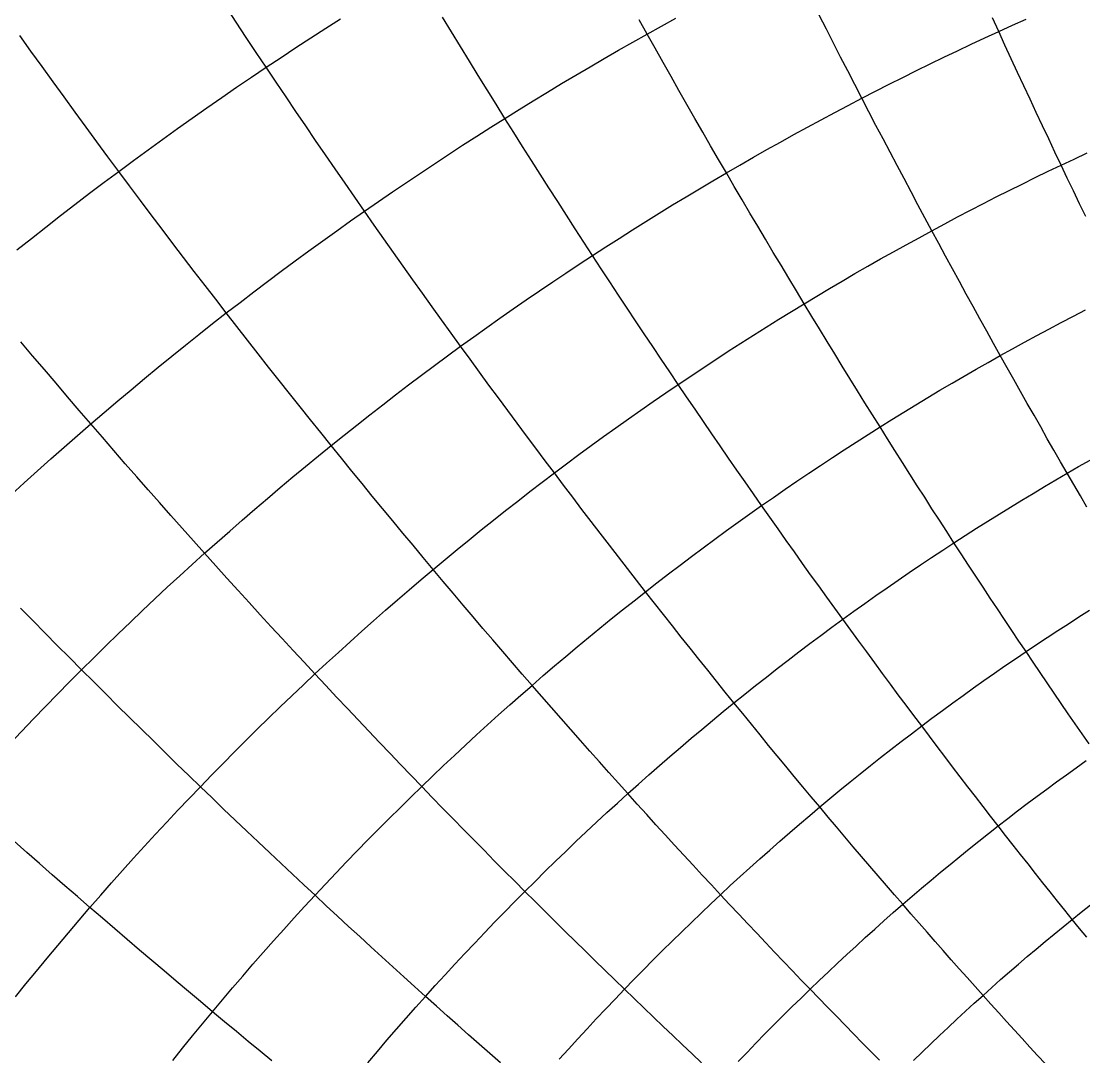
# Model space of a CAD drawing. Header units: metres. Extents: x -3.79 to 3.79, y -1 to 0.
# Drawn here: x -0.3281 to -0.1725, y -0.7314 to -0.5799 of the extents above; entities that cross this region are included whole.
import ezdxf

# ---------------------------------------------------------------- set-up
doc = ezdxf.new("R2010")
doc.units = ezdxf.units.M

msp = doc.modelspace()

# ---------------------------------------------------------------- linework, layer by layer
for p, q in [((-0.29658, -0.58001), (-0.29804, -0.57779)), ((-0.29512, -0.58222), (-0.29658, -0.58001)), ((-0.28349, -0.58089), (-0.28131, -0.57949)), ((-0.26509, -0.58142), (-0.2664, -0.57927)), ((-0.23646, -0.58173), (-0.23763, -0.57963)), ((-0.23437, -0.58056), (-0.23227, -0.57941)), ((-0.21021, -0.58101), (-0.21126, -0.57896)), ((-0.185, -0.58135), (-0.18592, -0.57933)), ((-0.18299, -0.58043), (-0.18097, -0.57953)), ((-0.28567, -0.58229), (-0.28349, -0.58089)), ((-0.26378, -0.58356), (-0.26509, -0.58142)), ((-0.23646, -0.58173), (-0.23437, -0.58056)), ((-0.20917, -0.58306), (-0.21021, -0.58101)), ((-0.18701, -0.58228), (-0.185, -0.58135)), ((-0.185, -0.58135), (-0.18299, -0.58043)), ((-0.18408, -0.58335), (-0.185, -0.58135)), ((-0.32664, -0.58422), (-0.32826, -0.58196)), ((-0.29366, -0.58441), (-0.29512, -0.58222)), ((-0.28785, -0.58371), (-0.28567, -0.58229)), ((-0.24064, -0.58409), (-0.23855, -0.5829)), ((-0.23855, -0.5829), (-0.23646, -0.58173)), ((-0.23529, -0.58381), (-0.23646, -0.58173)), ((-0.20813, -0.58509), (-0.20917, -0.58306)), ((-0.18902, -0.58322), (-0.18701, -0.58228)), ((-0.32502, -0.58647), (-0.32664, -0.58422)), ((-0.29221, -0.58659), (-0.29366, -0.58441)), ((-0.29003, -0.58514), (-0.28785, -0.58371)), ((-0.26247, -0.58568), (-0.26378, -0.58356)), ((-0.24273, -0.5853), (-0.24064, -0.58409)), ((-0.23412, -0.58588), (-0.23529, -0.58381)), ((-0.19303, -0.58513), (-0.19102, -0.58416)), ((-0.19102, -0.58416), (-0.18902, -0.58322)), ((-0.18316, -0.58535), (-0.18408, -0.58335)), ((-0.29221, -0.58659), (-0.29003, -0.58514)), ((-0.26117, -0.5878), (-0.26247, -0.58568)), ((-0.24481, -0.58651), (-0.24273, -0.5853)), ((-0.23296, -0.58795), (-0.23412, -0.58588)), ((-0.20709, -0.58712), (-0.20813, -0.58509)), ((-0.19703, -0.58708), (-0.19503, -0.5861)), ((-0.19503, -0.5861), (-0.19303, -0.58513)), ((-0.18224, -0.58733), (-0.18316, -0.58535)), ((-0.32341, -0.58871), (-0.32502, -0.58647)), ((-0.29438, -0.58805), (-0.29221, -0.58659)), ((-0.29075, -0.58876), (-0.29221, -0.58659)), ((-0.25986, -0.5899), (-0.26117, -0.5878)), ((-0.24897, -0.58898), (-0.24689, -0.58774)), ((-0.24689, -0.58774), (-0.24481, -0.58651)), ((-0.20606, -0.58913), (-0.20709, -0.58712)), ((-0.19903, -0.58807), (-0.19703, -0.58708)), ((-0.18132, -0.5893), (-0.18224, -0.58733)), ((-0.3218, -0.59093), (-0.32341, -0.58871)), ((-0.29655, -0.58952), (-0.29438, -0.58805)), ((-0.2893, -0.59091), (-0.29075, -0.58876)), ((-0.25105, -0.59023), (-0.24897, -0.58898)), ((-0.23179, -0.59), (-0.23296, -0.58795)), ((-0.20502, -0.59113), (-0.20606, -0.58913)), ((-0.20303, -0.5901), (-0.20103, -0.58908)), ((-0.20103, -0.58908), (-0.19903, -0.58807)), ((-0.18041, -0.59126), (-0.18132, -0.5893)), ((-0.32019, -0.59314), (-0.3218, -0.59093)), ((-0.29871, -0.59101), (-0.29655, -0.58952)), ((-0.28786, -0.59305), (-0.2893, -0.59091)), ((-0.25856, -0.59198), (-0.25986, -0.5899)), ((-0.25312, -0.59149), (-0.25105, -0.59023)), ((-0.23063, -0.59203), (-0.23179, -0.59)), ((-0.20502, -0.59113), (-0.20303, -0.5901)), ((-0.30088, -0.59252), (-0.29871, -0.59101)), ((-0.25727, -0.59406), (-0.25856, -0.59198)), ((-0.2552, -0.59277), (-0.25312, -0.59149)), ((-0.22947, -0.59406), (-0.23063, -0.59203)), ((-0.209, -0.59322), (-0.20701, -0.59217)), ((-0.20701, -0.59217), (-0.20502, -0.59113)), ((-0.20399, -0.59311), (-0.20502, -0.59113)), ((-0.1795, -0.59321), (-0.18041, -0.59126)), ((-0.31858, -0.59533), (-0.32019, -0.59314)), ((-0.30519, -0.59556), (-0.30304, -0.59403)), ((-0.30304, -0.59403), (-0.30088, -0.59252)), ((-0.28641, -0.59518), (-0.28786, -0.59305)), ((-0.25727, -0.59406), (-0.2552, -0.59277)), ((-0.21099, -0.59428), (-0.209, -0.59322)), ((-0.20296, -0.59509), (-0.20399, -0.59311)), ((-0.17859, -0.59515), (-0.1795, -0.59321)), ((-0.31698, -0.59751), (-0.31858, -0.59533)), ((-0.30735, -0.5971), (-0.30519, -0.59556)), ((-0.28497, -0.59729), (-0.28641, -0.59518)), ((-0.2614, -0.59668), (-0.25933, -0.59536)), ((-0.25933, -0.59536), (-0.25727, -0.59406)), ((-0.25597, -0.59612), (-0.25727, -0.59406)), ((-0.22831, -0.59607), (-0.22947, -0.59406)), ((-0.21496, -0.59644), (-0.21298, -0.59535)), ((-0.21298, -0.59535), (-0.21099, -0.59428)), ((-0.20193, -0.59705), (-0.20296, -0.59509)), ((-0.17768, -0.59708), (-0.17859, -0.59515)), ((-0.3095, -0.59866), (-0.30735, -0.5971)), ((-0.26346, -0.598), (-0.2614, -0.59668)), ((-0.25468, -0.59817), (-0.25597, -0.59612)), ((-0.22716, -0.59807), (-0.22831, -0.59607)), ((-0.21694, -0.59754), (-0.21496, -0.59644)), ((-0.2009, -0.59901), (-0.20193, -0.59705)), ((-0.17677, -0.599), (-0.17768, -0.59708)), ((-0.31538, -0.59967), (-0.31698, -0.59751)), ((-0.31165, -0.60023), (-0.3095, -0.59866)), ((-0.28354, -0.59939), (-0.28497, -0.59729)), ((-0.26552, -0.59934), (-0.26346, -0.598)), ((-0.25339, -0.60021), (-0.25468, -0.59817)), ((-0.226, -0.60006), (-0.22716, -0.59807)), ((-0.2209, -0.59976), (-0.21893, -0.59864)), ((-0.21893, -0.59864), (-0.21694, -0.59754)), ((-0.31379, -0.60182), (-0.31538, -0.59967)), ((-0.31379, -0.60182), (-0.31165, -0.60023)), ((-0.2821, -0.60147), (-0.28354, -0.59939)), ((-0.26758, -0.6007), (-0.26552, -0.59934)), ((-0.25211, -0.60223), (-0.25339, -0.60021)), ((-0.22485, -0.60204), (-0.226, -0.60006)), ((-0.22288, -0.6009), (-0.2209, -0.59976)), ((-0.19987, -0.60095), (-0.2009, -0.59901)), ((-0.17586, -0.60091), (-0.17677, -0.599)), ((-0.17586, -0.60091), (-0.17396, -0.60001)), ((-0.17396, -0.60001), (-0.17206, -0.59912)), ((-0.31593, -0.60342), (-0.31379, -0.60182)), ((-0.3122, -0.60395), (-0.31379, -0.60182)), ((-0.28067, -0.60355), (-0.2821, -0.60147)), ((-0.26963, -0.60206), (-0.26758, -0.6007)), ((-0.22485, -0.60204), (-0.22288, -0.6009)), ((-0.19885, -0.60288), (-0.19987, -0.60095)), ((-0.17966, -0.60274), (-0.17777, -0.60181)), ((-0.17777, -0.60181), (-0.17586, -0.60091)), ((-0.17496, -0.6028), (-0.17586, -0.60091)), ((-0.27168, -0.60344), (-0.26963, -0.60206)), ((-0.25082, -0.60425), (-0.25211, -0.60223)), ((-0.22879, -0.60436), (-0.22682, -0.6032)), ((-0.22682, -0.6032), (-0.22485, -0.60204)), ((-0.2237, -0.60401), (-0.22485, -0.60204)), ((-0.19783, -0.6048), (-0.19885, -0.60288)), ((-0.18156, -0.60367), (-0.17966, -0.60274)), ((-0.17406, -0.60469), (-0.17496, -0.6028)), ((-0.31807, -0.60503), (-0.31593, -0.60342)), ((-0.31061, -0.60607), (-0.3122, -0.60395)), ((-0.27924, -0.6056), (-0.28067, -0.60355)), ((-0.27578, -0.60623), (-0.27373, -0.60483)), ((-0.27373, -0.60483), (-0.27168, -0.60344)), ((-0.24954, -0.60625), (-0.25082, -0.60425)), ((-0.23076, -0.60554), (-0.22879, -0.60436)), ((-0.22256, -0.60596), (-0.2237, -0.60401)), ((-0.19681, -0.60671), (-0.19783, -0.6048)), ((-0.18535, -0.60556), (-0.18345, -0.60461)), ((-0.18345, -0.60461), (-0.18156, -0.60367)), ((-0.17316, -0.60656), (-0.17406, -0.60469)), ((-0.3202, -0.60666), (-0.31807, -0.60503)), ((-0.30903, -0.60818), (-0.31061, -0.60607)), ((-0.27782, -0.60765), (-0.27924, -0.6056)), ((-0.27782, -0.60765), (-0.27578, -0.60623)), ((-0.24826, -0.60824), (-0.24954, -0.60625)), ((-0.23272, -0.60673), (-0.23076, -0.60554)), ((-0.22141, -0.60791), (-0.22256, -0.60596)), ((-0.18724, -0.60653), (-0.18535, -0.60556)), ((-0.32233, -0.6083), (-0.3202, -0.60666)), ((-0.27986, -0.60908), (-0.27782, -0.60765)), ((-0.2764, -0.60969), (-0.27782, -0.60765)), ((-0.23664, -0.60915), (-0.23468, -0.60794)), ((-0.23468, -0.60794), (-0.23272, -0.60673)), ((-0.22027, -0.60984), (-0.22141, -0.60791)), ((-0.19579, -0.60861), (-0.19681, -0.60671)), ((-0.19101, -0.60849), (-0.18913, -0.6075)), ((-0.18913, -0.6075), (-0.18724, -0.60653)), ((-0.17226, -0.60842), (-0.17316, -0.60656)), ((-0.32445, -0.60996), (-0.32233, -0.6083)), ((-0.30745, -0.61027), (-0.30903, -0.60818)), ((-0.28189, -0.61052), (-0.27986, -0.60908)), ((-0.24699, -0.61021), (-0.24826, -0.60824)), ((-0.2386, -0.61038), (-0.23664, -0.60915)), ((-0.19478, -0.6105), (-0.19579, -0.60861)), ((-0.19478, -0.6105), (-0.1929, -0.60949)), ((-0.1929, -0.60949), (-0.19101, -0.60849)), ((-0.32657, -0.61163), (-0.32445, -0.60996)), ((-0.30587, -0.61235), (-0.30745, -0.61027)), ((-0.28392, -0.61198), (-0.28189, -0.61052)), ((-0.27498, -0.61171), (-0.2764, -0.60969)), ((-0.24571, -0.61218), (-0.24699, -0.61021)), ((-0.24055, -0.61162), (-0.2386, -0.61038)), ((-0.21913, -0.61176), (-0.22027, -0.60984)), ((-0.19666, -0.61152), (-0.19478, -0.6105)), ((-0.19377, -0.61237), (-0.19478, -0.6105)), ((-0.32869, -0.61332), (-0.32657, -0.61163)), ((-0.3043, -0.61442), (-0.30587, -0.61235)), ((-0.28595, -0.61345), (-0.28392, -0.61198)), ((-0.27356, -0.61371), (-0.27498, -0.61171)), ((-0.24445, -0.61413), (-0.24571, -0.61218)), ((-0.2425, -0.61286), (-0.24055, -0.61162)), ((-0.218, -0.61367), (-0.21913, -0.61176)), ((-0.20041, -0.61359), (-0.19854, -0.61255)), ((-0.19854, -0.61255), (-0.19666, -0.61152)), ((-0.19276, -0.61424), (-0.19377, -0.61237)), ((-0.28798, -0.61493), (-0.28595, -0.61345)), ((-0.27215, -0.61571), (-0.27356, -0.61371)), ((-0.24639, -0.6154), (-0.24445, -0.61413)), ((-0.24445, -0.61413), (-0.2425, -0.61286)), ((-0.24318, -0.61607), (-0.24445, -0.61413)), ((-0.21686, -0.61556), (-0.218, -0.61367)), ((-0.20229, -0.61464), (-0.20041, -0.61359)), ((-0.19175, -0.61609), (-0.19276, -0.61424)), ((-0.30273, -0.61647), (-0.3043, -0.61442)), ((-0.29, -0.61643), (-0.28798, -0.61493)), ((-0.27074, -0.61769), (-0.27215, -0.61571)), ((-0.24833, -0.61669), (-0.24639, -0.6154)), ((-0.21573, -0.61745), (-0.21686, -0.61556)), ((-0.20603, -0.61678), (-0.20416, -0.6157)), ((-0.20416, -0.6157), (-0.20229, -0.61464)), ((-0.30116, -0.61851), (-0.30273, -0.61647)), ((-0.29202, -0.61794), (-0.29, -0.61643)), ((-0.25027, -0.61799), (-0.24833, -0.61669)), ((-0.24191, -0.61799), (-0.24318, -0.61607)), ((-0.20789, -0.61786), (-0.20603, -0.61678)), ((-0.19074, -0.61793), (-0.19175, -0.61609)), ((-0.2996, -0.62053), (-0.30116, -0.61851)), ((-0.29403, -0.61946), (-0.29202, -0.61794)), ((-0.26933, -0.61966), (-0.27074, -0.61769)), ((-0.25221, -0.6193), (-0.25027, -0.61799)), ((-0.24065, -0.61991), (-0.24191, -0.61799)), ((-0.2146, -0.61932), (-0.21573, -0.61745)), ((-0.20976, -0.61896), (-0.20789, -0.61786)), ((-0.18974, -0.61977), (-0.19074, -0.61793)), ((-0.29604, -0.62099), (-0.29403, -0.61946)), ((-0.26793, -0.62162), (-0.26933, -0.61966)), ((-0.25414, -0.62062), (-0.25221, -0.6193)), ((-0.2394, -0.62182), (-0.24065, -0.61991)), ((-0.21348, -0.62118), (-0.2146, -0.61932)), ((-0.21348, -0.62118), (-0.21162, -0.62007)), ((-0.21162, -0.62007), (-0.20976, -0.61896)), ((-0.18874, -0.62159), (-0.18974, -0.61977)), ((-0.29805, -0.62254), (-0.2996, -0.62053)), ((-0.29805, -0.62254), (-0.29604, -0.62099)), ((-0.26654, -0.62356), (-0.26793, -0.62162)), ((-0.25799, -0.6233), (-0.25607, -0.62195)), ((-0.25607, -0.62195), (-0.25414, -0.62062)), ((-0.23814, -0.62371), (-0.2394, -0.62182)), ((-0.21533, -0.62231), (-0.21348, -0.62118)), ((-0.21235, -0.62304), (-0.21348, -0.62118)), ((-0.18774, -0.6234), (-0.18874, -0.62159)), ((-0.30005, -0.6241), (-0.29805, -0.62254)), ((-0.29649, -0.62454), (-0.29805, -0.62254)), ((-0.26514, -0.6255), (-0.26654, -0.62356)), ((-0.25991, -0.62466), (-0.25799, -0.6233)), ((-0.21904, -0.62461), (-0.21719, -0.62346)), ((-0.21719, -0.62346), (-0.21533, -0.62231)), ((-0.21123, -0.62488), (-0.21235, -0.62304)), ((-0.18674, -0.6252), (-0.18774, -0.6234)), ((-0.17586, -0.62394), (-0.17407, -0.62301)), ((-0.17407, -0.62301), (-0.17228, -0.62209)), ((-0.30205, -0.62568), (-0.30005, -0.6241)), ((-0.29494, -0.62652), (-0.29649, -0.62454)), ((-0.26183, -0.62603), (-0.25991, -0.62466)), ((-0.23689, -0.62559), (-0.23814, -0.62371)), ((-0.22089, -0.62577), (-0.21904, -0.62461)), ((-0.21012, -0.62671), (-0.21123, -0.62488)), ((-0.17942, -0.62584), (-0.17764, -0.62489)), ((-0.17764, -0.62489), (-0.17586, -0.62394)), ((-0.30404, -0.62727), (-0.30205, -0.62568)), ((-0.2934, -0.6285), (-0.29494, -0.62652)), ((-0.26375, -0.62741), (-0.26514, -0.6255)), ((-0.26375, -0.62741), (-0.26183, -0.62603)), ((-0.23564, -0.62746), (-0.23689, -0.62559)), ((-0.22273, -0.62695), (-0.22089, -0.62577)), ((-0.209, -0.62853), (-0.21012, -0.62671)), ((-0.18575, -0.62699), (-0.18674, -0.6252)), ((-0.1812, -0.62681), (-0.17942, -0.62584)), ((-0.32639, -0.62879), (-0.3281, -0.62676)), ((-0.30603, -0.62887), (-0.30404, -0.62727)), ((-0.26566, -0.62881), (-0.26375, -0.62741)), ((-0.26236, -0.62932), (-0.26375, -0.62741)), ((-0.23439, -0.62931), (-0.23564, -0.62746)), ((-0.22641, -0.62933), (-0.22457, -0.62813)), ((-0.22457, -0.62813), (-0.22273, -0.62695)), ((-0.18476, -0.62877), (-0.18575, -0.62699)), ((-0.18476, -0.62877), (-0.18298, -0.62778)), ((-0.18298, -0.62778), (-0.1812, -0.62681)), ((-0.32467, -0.63082), (-0.32639, -0.62879)), ((-0.30801, -0.63049), (-0.30603, -0.62887)), ((-0.29186, -0.63045), (-0.2934, -0.6285)), ((-0.26757, -0.63022), (-0.26566, -0.62881)), ((-0.26098, -0.63122), (-0.26236, -0.62932)), ((-0.23315, -0.63116), (-0.23439, -0.62931)), ((-0.22825, -0.63054), (-0.22641, -0.62933)), ((-0.20789, -0.63033), (-0.209, -0.62853)), ((-0.1883, -0.63077), (-0.18653, -0.62976)), ((-0.18653, -0.62976), (-0.18476, -0.62877)), ((-0.18377, -0.63054), (-0.18476, -0.62877)), ((-0.32297, -0.63282), (-0.32467, -0.63082)), ((-0.31, -0.63211), (-0.30801, -0.63049)), ((-0.29032, -0.6324), (-0.29186, -0.63045)), ((-0.26947, -0.63164), (-0.26757, -0.63022)), ((-0.2596, -0.6331), (-0.26098, -0.63122)), ((-0.23191, -0.63299), (-0.23315, -0.63116)), ((-0.23008, -0.63176), (-0.22825, -0.63054)), ((-0.20678, -0.63213), (-0.20789, -0.63033)), ((-0.19007, -0.63179), (-0.1883, -0.63077)), ((-0.18278, -0.63229), (-0.18377, -0.63054)), ((-0.32127, -0.63482), (-0.32297, -0.63282)), ((-0.31197, -0.63376), (-0.31, -0.63211)), ((-0.28879, -0.63433), (-0.29032, -0.6324)), ((-0.27137, -0.63307), (-0.26947, -0.63164)), ((-0.23191, -0.63299), (-0.23008, -0.63176)), ((-0.20567, -0.63392), (-0.20678, -0.63213)), ((-0.19359, -0.63385), (-0.19183, -0.63282)), ((-0.19183, -0.63282), (-0.19007, -0.63179)), ((-0.18179, -0.63404), (-0.18278, -0.63229)), ((-0.31394, -0.63541), (-0.31197, -0.63376)), ((-0.28726, -0.63625), (-0.28879, -0.63433)), ((-0.27327, -0.63452), (-0.27137, -0.63307)), ((-0.25822, -0.63497), (-0.2596, -0.6331)), ((-0.23556, -0.63549), (-0.23374, -0.63424)), ((-0.23374, -0.63424), (-0.23191, -0.63299)), ((-0.23068, -0.63482), (-0.23191, -0.63299)), ((-0.20457, -0.63569), (-0.20567, -0.63392)), ((-0.19535, -0.6349), (-0.19359, -0.63385)), ((-0.18081, -0.63578), (-0.18179, -0.63404)), ((-0.31957, -0.6368), (-0.32127, -0.63482)), ((-0.31591, -0.63708), (-0.31394, -0.63541)), ((-0.27705, -0.63745), (-0.27516, -0.63597)), ((-0.27516, -0.63597), (-0.27327, -0.63452)), ((-0.25684, -0.63683), (-0.25822, -0.63497)), ((-0.23739, -0.63676), (-0.23556, -0.63549)), ((-0.22944, -0.63663), (-0.23068, -0.63482)), ((-0.20347, -0.63745), (-0.20457, -0.63569)), ((-0.19886, -0.63703), (-0.19711, -0.63596)), ((-0.19711, -0.63596), (-0.19535, -0.6349)), ((-0.17983, -0.6375), (-0.18081, -0.63578)), ((-0.31788, -0.63877), (-0.31957, -0.6368)), ((-0.31788, -0.63877), (-0.31591, -0.63708)), ((-0.28573, -0.63816), (-0.28726, -0.63625)), ((-0.27894, -0.63893), (-0.27705, -0.63745)), ((-0.25548, -0.63868), (-0.25684, -0.63683)), ((-0.2392, -0.63804), (-0.23739, -0.63676)), ((-0.22821, -0.63843), (-0.22944, -0.63663)), ((-0.20237, -0.63921), (-0.20347, -0.63745)), ((-0.20062, -0.63812), (-0.19886, -0.63703)), ((-0.17885, -0.63922), (-0.17983, -0.6375)), ((-0.31983, -0.64046), (-0.31788, -0.63877)), ((-0.31619, -0.64072), (-0.31788, -0.63877)), ((-0.28421, -0.64005), (-0.28573, -0.63816)), ((-0.28082, -0.64042), (-0.27894, -0.63893)), ((-0.25411, -0.64051), (-0.25548, -0.63868)), ((-0.24102, -0.63933), (-0.2392, -0.63804)), ((-0.22699, -0.64022), (-0.22821, -0.63843)), ((-0.20237, -0.63921), (-0.20062, -0.63812)), ((-0.32179, -0.64218), (-0.31983, -0.64046)), ((-0.2827, -0.64193), (-0.28421, -0.64005)), ((-0.2827, -0.64193), (-0.28082, -0.64042)), ((-0.25275, -0.64234), (-0.25411, -0.64051)), ((-0.24463, -0.64194), (-0.24283, -0.64063)), ((-0.24283, -0.64063), (-0.24102, -0.63933)), ((-0.22576, -0.642), (-0.22699, -0.64022)), ((-0.20586, -0.64142), (-0.20411, -0.64031)), ((-0.20411, -0.64031), (-0.20237, -0.63921)), ((-0.20127, -0.64095), (-0.20237, -0.63921)), ((-0.17788, -0.64093), (-0.17885, -0.63922)), ((-0.32373, -0.6439), (-0.32179, -0.64218)), ((-0.3145, -0.64266), (-0.31619, -0.64072)), ((-0.28457, -0.64345), (-0.2827, -0.64193)), ((-0.28119, -0.6438), (-0.2827, -0.64193)), ((-0.24644, -0.64326), (-0.24463, -0.64194)), ((-0.22454, -0.64376), (-0.22576, -0.642)), ((-0.2076, -0.64255), (-0.20586, -0.64142)), ((-0.20018, -0.64268), (-0.20127, -0.64095)), ((-0.17691, -0.64262), (-0.17788, -0.64093)), ((-0.31283, -0.64459), (-0.3145, -0.64266)), ((-0.28644, -0.64498), (-0.28457, -0.64345)), ((-0.27968, -0.64566), (-0.28119, -0.6438)), ((-0.25139, -0.64415), (-0.25275, -0.64234)), ((-0.24824, -0.6446), (-0.24644, -0.64326)), ((-0.22333, -0.64552), (-0.22454, -0.64376)), ((-0.21107, -0.64483), (-0.20933, -0.64368)), ((-0.20933, -0.64368), (-0.2076, -0.64255)), ((-0.19909, -0.6444), (-0.20018, -0.64268)), ((-0.17593, -0.64431), (-0.17691, -0.64262)), ((-0.32568, -0.64564), (-0.32373, -0.6439)), ((-0.31115, -0.6465), (-0.31283, -0.64459)), ((-0.2883, -0.64653), (-0.28644, -0.64498)), ((-0.25003, -0.64595), (-0.25139, -0.64415)), ((-0.25003, -0.64595), (-0.24824, -0.6446)), ((-0.2128, -0.64599), (-0.21107, -0.64483)), ((-0.198, -0.64611), (-0.19909, -0.6444)), ((-0.17497, -0.64598), (-0.17593, -0.64431)), ((-0.17497, -0.64598), (-0.1733, -0.64502)), ((-0.1733, -0.64502), (-0.17162, -0.64407)), ((-0.32761, -0.64739), (-0.32568, -0.64564)), ((-0.30948, -0.6484), (-0.31115, -0.6465)), ((-0.29016, -0.64809), (-0.2883, -0.64653)), ((-0.27817, -0.6475), (-0.27968, -0.64566)), ((-0.25182, -0.64731), (-0.25003, -0.64595)), ((-0.24868, -0.64774), (-0.25003, -0.64595)), ((-0.22211, -0.64726), (-0.22333, -0.64552)), ((-0.21453, -0.64715), (-0.2128, -0.64599)), ((-0.19692, -0.64781), (-0.198, -0.64611)), ((-0.17664, -0.64696), (-0.17497, -0.64598)), ((-0.174, -0.64765), (-0.17497, -0.64598)), ((-0.32955, -0.64916), (-0.32761, -0.64739)), ((-0.30782, -0.65029), (-0.30948, -0.6484)), ((-0.29202, -0.64966), (-0.29016, -0.64809)), ((-0.27668, -0.64933), (-0.27817, -0.6475)), ((-0.25361, -0.64868), (-0.25182, -0.64731)), ((-0.24733, -0.64951), (-0.24868, -0.64774)), ((-0.2209, -0.649), (-0.22211, -0.64726)), ((-0.21798, -0.64952), (-0.21626, -0.64833)), ((-0.21626, -0.64833), (-0.21453, -0.64715)), ((-0.19583, -0.6495), (-0.19692, -0.64781)), ((-0.17997, -0.64893), (-0.1783, -0.64794)), ((-0.1783, -0.64794), (-0.17664, -0.64696)), ((-0.17304, -0.6493), (-0.174, -0.64765)), ((-0.29387, -0.65124), (-0.29202, -0.64966)), ((-0.27518, -0.65115), (-0.27668, -0.64933)), ((-0.2554, -0.65006), (-0.25361, -0.64868)), ((-0.24599, -0.65128), (-0.24733, -0.64951)), ((-0.2197, -0.65072), (-0.2209, -0.649)), ((-0.2197, -0.65072), (-0.21798, -0.64952)), ((-0.19476, -0.65118), (-0.19583, -0.6495)), ((-0.18329, -0.65094), (-0.18163, -0.64993)), ((-0.18163, -0.64993), (-0.17997, -0.64893)), ((-0.17208, -0.65095), (-0.17304, -0.6493)), ((-0.30616, -0.65216), (-0.30782, -0.65029)), ((-0.29571, -0.65284), (-0.29387, -0.65124)), ((-0.27369, -0.65296), (-0.27518, -0.65115)), ((-0.25895, -0.65286), (-0.25718, -0.65145)), ((-0.25718, -0.65145), (-0.2554, -0.65006)), ((-0.24465, -0.65303), (-0.24599, -0.65128)), ((-0.22141, -0.65193), (-0.2197, -0.65072)), ((-0.21849, -0.65243), (-0.2197, -0.65072)), ((-0.19368, -0.65285), (-0.19476, -0.65118)), ((-0.18494, -0.65197), (-0.18329, -0.65094)), ((-0.30451, -0.65402), (-0.30616, -0.65216)), ((-0.29755, -0.65445), (-0.29571, -0.65284)), ((-0.2722, -0.65475), (-0.27369, -0.65296)), ((-0.26073, -0.65428), (-0.25895, -0.65286)), ((-0.24331, -0.65477), (-0.24465, -0.65303)), ((-0.22312, -0.65315), (-0.22141, -0.65193)), ((-0.21729, -0.65413), (-0.21849, -0.65243)), ((-0.19261, -0.65451), (-0.19368, -0.65285)), ((-0.18824, -0.65404), (-0.18659, -0.653)), ((-0.18659, -0.653), (-0.18494, -0.65197)), ((-0.30286, -0.65587), (-0.30451, -0.65402)), ((-0.29939, -0.65607), (-0.29755, -0.65445)), ((-0.26249, -0.65571), (-0.26073, -0.65428)), ((-0.22654, -0.65563), (-0.22483, -0.65438)), ((-0.22483, -0.65438), (-0.22312, -0.65315)), ((-0.2161, -0.65582), (-0.21729, -0.65413)), ((-0.19154, -0.65616), (-0.19261, -0.65451)), ((-0.18989, -0.65509), (-0.18824, -0.65404)), ((-0.30122, -0.6577), (-0.30286, -0.65587)), ((-0.30122, -0.6577), (-0.29939, -0.65607)), ((-0.27072, -0.65653), (-0.2722, -0.65475)), ((-0.26426, -0.65715), (-0.26249, -0.65571)), ((-0.24198, -0.65651), (-0.24331, -0.65477)), ((-0.22824, -0.65688), (-0.22654, -0.65563)), ((-0.2149, -0.6575), (-0.2161, -0.65582)), ((-0.19318, -0.65723), (-0.19154, -0.65616)), ((-0.19154, -0.65616), (-0.18989, -0.65509)), ((-0.19047, -0.6578), (-0.19154, -0.65616)), ((-0.30304, -0.65935), (-0.30122, -0.6577)), ((-0.29958, -0.65952), (-0.30122, -0.6577)), ((-0.26925, -0.65831), (-0.27072, -0.65653)), ((-0.26602, -0.6586), (-0.26426, -0.65715)), ((-0.24065, -0.65823), (-0.24198, -0.65651)), ((-0.22994, -0.65815), (-0.22824, -0.65688)), ((-0.21371, -0.65917), (-0.2149, -0.6575)), ((-0.19482, -0.65832), (-0.19318, -0.65723)), ((-0.1894, -0.65942), (-0.19047, -0.6578)), ((-0.30486, -0.66101), (-0.30304, -0.65935)), ((-0.26777, -0.66006), (-0.26925, -0.65831)), ((-0.26777, -0.66006), (-0.26602, -0.6586)), ((-0.23933, -0.65994), (-0.24065, -0.65823)), ((-0.23163, -0.65942), (-0.22994, -0.65815)), ((-0.21252, -0.66083), (-0.21371, -0.65917)), ((-0.19645, -0.65941), (-0.19482, -0.65832)), ((-0.29795, -0.66133), (-0.29958, -0.65952)), ((-0.26953, -0.66154), (-0.26777, -0.66006)), ((-0.26631, -0.66181), (-0.26777, -0.66006)), ((-0.23801, -0.66163), (-0.23933, -0.65994)), ((-0.23501, -0.66201), (-0.23332, -0.66071)), ((-0.23332, -0.66071), (-0.23163, -0.65942)), ((-0.21134, -0.66248), (-0.21252, -0.66083)), ((-0.19971, -0.66163), (-0.19808, -0.66051)), ((-0.19808, -0.66051), (-0.19645, -0.65941)), ((-0.18834, -0.66104), (-0.1894, -0.65942)), ((-0.30668, -0.66268), (-0.30486, -0.66101)), ((-0.29632, -0.66313), (-0.29795, -0.66133)), ((-0.27127, -0.66303), (-0.26953, -0.66154)), ((-0.26484, -0.66355), (-0.26631, -0.66181)), ((-0.23669, -0.66332), (-0.23801, -0.66163)), ((-0.23669, -0.66332), (-0.23501, -0.66201)), ((-0.20134, -0.66275), (-0.19971, -0.66163)), ((-0.18729, -0.66265), (-0.18834, -0.66104)), ((-0.30849, -0.66437), (-0.30668, -0.66268)), ((-0.2947, -0.66491), (-0.29632, -0.66313)), ((-0.27301, -0.66453), (-0.27127, -0.66303)), ((-0.26338, -0.66527), (-0.26484, -0.66355)), ((-0.23837, -0.66464), (-0.23669, -0.66332)), ((-0.23538, -0.66499), (-0.23669, -0.66332)), ((-0.21016, -0.66411), (-0.21134, -0.66248)), ((-0.20458, -0.66504), (-0.20296, -0.66389)), ((-0.20296, -0.66389), (-0.20134, -0.66275)), ((-0.18623, -0.66425), (-0.18729, -0.66265)), ((-0.31029, -0.66607), (-0.30849, -0.66437)), ((-0.29308, -0.66668), (-0.2947, -0.66491)), ((-0.27475, -0.66604), (-0.27301, -0.66453)), ((-0.26193, -0.66698), (-0.26338, -0.66527)), ((-0.24005, -0.66597), (-0.23837, -0.66464)), ((-0.23407, -0.66666), (-0.23538, -0.66499)), ((-0.20898, -0.66574), (-0.21016, -0.66411)), ((-0.2062, -0.66619), (-0.20458, -0.66504)), ((-0.18518, -0.66583), (-0.18623, -0.66425)), ((-0.32635, -0.66755), (-0.32815, -0.66572)), ((-0.31209, -0.66778), (-0.31029, -0.66607)), ((-0.29147, -0.66844), (-0.29308, -0.66668)), ((-0.27648, -0.66756), (-0.27475, -0.66604)), ((-0.26048, -0.66868), (-0.26193, -0.66698)), ((-0.24172, -0.66731), (-0.24005, -0.66597)), ((-0.23276, -0.66831), (-0.23407, -0.66666)), ((-0.20781, -0.66736), (-0.20898, -0.66574)), ((-0.20781, -0.66736), (-0.2062, -0.66619)), ((-0.18413, -0.66741), (-0.18518, -0.66583)), ((-0.1748, -0.66801), (-0.17325, -0.66701)), ((-0.17325, -0.66701), (-0.17169, -0.66603)), ((-0.32456, -0.66937), (-0.32635, -0.66755)), ((-0.31389, -0.6695), (-0.31209, -0.66778)), ((-0.28986, -0.67019), (-0.29147, -0.66844)), ((-0.27821, -0.6691), (-0.27648, -0.66756)), ((-0.25903, -0.67037), (-0.26048, -0.66868)), ((-0.24505, -0.67003), (-0.24338, -0.66867)), ((-0.24338, -0.66867), (-0.24172, -0.66731)), ((-0.23146, -0.66996), (-0.23276, -0.66831)), ((-0.21103, -0.66972), (-0.20942, -0.66853)), ((-0.20942, -0.66853), (-0.20781, -0.66736)), ((-0.20664, -0.66896), (-0.20781, -0.66736)), ((-0.18308, -0.66898), (-0.18413, -0.66741)), ((-0.17636, -0.66901), (-0.1748, -0.66801)), ((-0.32278, -0.67118), (-0.32456, -0.66937)), ((-0.31567, -0.67124), (-0.31389, -0.6695)), ((-0.28826, -0.67193), (-0.28986, -0.67019)), ((-0.27993, -0.67065), (-0.27821, -0.6691)), ((-0.24671, -0.67141), (-0.24505, -0.67003)), ((-0.23017, -0.67159), (-0.23146, -0.66996)), ((-0.21263, -0.67092), (-0.21103, -0.66972)), ((-0.20547, -0.67056), (-0.20664, -0.66896)), ((-0.18204, -0.67054), (-0.18308, -0.66898)), ((-0.17946, -0.67105), (-0.17791, -0.67003)), ((-0.17791, -0.67003), (-0.17636, -0.66901)), ((-0.321, -0.67297), (-0.32278, -0.67118)), ((-0.31745, -0.67299), (-0.31567, -0.67124)), ((-0.28165, -0.67221), (-0.27993, -0.67065)), ((-0.25759, -0.67205), (-0.25903, -0.67037)), ((-0.24836, -0.67279), (-0.24671, -0.67141)), ((-0.22887, -0.67321), (-0.23017, -0.67159)), ((-0.21423, -0.67212), (-0.21263, -0.67092)), ((-0.20431, -0.67214), (-0.20547, -0.67056)), ((-0.181, -0.67208), (-0.18204, -0.67054)), ((-0.181, -0.67208), (-0.17946, -0.67105)), ((-0.31923, -0.67475), (-0.321, -0.67297)), ((-0.31923, -0.67475), (-0.31745, -0.67299)), ((-0.28666, -0.67365), (-0.28826, -0.67193)), ((-0.28336, -0.67378), (-0.28165, -0.67221)), ((-0.25616, -0.67372), (-0.25759, -0.67205)), ((-0.25001, -0.67419), (-0.24836, -0.67279)), ((-0.22759, -0.67482), (-0.22887, -0.67321)), ((-0.21741, -0.67457), (-0.21582, -0.67334)), ((-0.21582, -0.67334), (-0.21423, -0.67212)), ((-0.20315, -0.67372), (-0.20431, -0.67214)), ((-0.18408, -0.67418), (-0.18254, -0.67313)), ((-0.18254, -0.67313), (-0.181, -0.67208)), ((-0.17996, -0.67362), (-0.181, -0.67208)), ((-0.321, -0.67652), (-0.31923, -0.67475)), ((-0.31746, -0.67651), (-0.31923, -0.67475)), ((-0.28507, -0.67536), (-0.28666, -0.67365)), ((-0.28507, -0.67536), (-0.28336, -0.67378)), ((-0.25472, -0.67537), (-0.25616, -0.67372)), ((-0.25166, -0.6756), (-0.25001, -0.67419)), ((-0.2263, -0.67642), (-0.22759, -0.67482)), ((-0.219, -0.67581), (-0.21741, -0.67457)), ((-0.202, -0.67529), (-0.20315, -0.67372)), ((-0.18562, -0.67524), (-0.18408, -0.67418)), ((-0.17893, -0.67515), (-0.17996, -0.67362)), ((-0.28677, -0.67695), (-0.28507, -0.67536)), ((-0.28348, -0.67706), (-0.28507, -0.67536)), ((-0.25329, -0.67702), (-0.25472, -0.67537)), ((-0.25329, -0.67702), (-0.25166, -0.6756)), ((-0.22502, -0.67801), (-0.2263, -0.67642)), ((-0.22059, -0.67706), (-0.219, -0.67581)), ((-0.20084, -0.67684), (-0.202, -0.67529)), ((-0.18868, -0.6774), (-0.18715, -0.67632)), ((-0.18715, -0.67632), (-0.18562, -0.67524)), ((-0.1779, -0.67667), (-0.17893, -0.67515)), ((-0.32276, -0.67831), (-0.321, -0.67652)), ((-0.3157, -0.67827), (-0.31746, -0.67651)), ((-0.28847, -0.67856), (-0.28677, -0.67695)), ((-0.2819, -0.67875), (-0.28348, -0.67706)), ((-0.25493, -0.67845), (-0.25329, -0.67702)), ((-0.25187, -0.67865), (-0.25329, -0.67702)), ((-0.22374, -0.67959), (-0.22502, -0.67801)), ((-0.22217, -0.67832), (-0.22059, -0.67706)), ((-0.1997, -0.67839), (-0.20084, -0.67684)), ((-0.1902, -0.67849), (-0.18868, -0.6774)), ((-0.17687, -0.67818), (-0.1779, -0.67667)), ((-0.32452, -0.68011), (-0.32276, -0.67831)), ((-0.31395, -0.68001), (-0.3157, -0.67827)), ((-0.29016, -0.68018), (-0.28847, -0.67856)), ((-0.28033, -0.68042), (-0.2819, -0.67875)), ((-0.25656, -0.67989), (-0.25493, -0.67845)), ((-0.25045, -0.68027), (-0.25187, -0.67865)), ((-0.22374, -0.67959), (-0.22217, -0.67832)), ((-0.19855, -0.67992), (-0.1997, -0.67839)), ((-0.19172, -0.67959), (-0.1902, -0.67849)), ((-0.17585, -0.67968), (-0.17687, -0.67818)), ((-0.32627, -0.68193), (-0.32452, -0.68011)), ((-0.3122, -0.68174), (-0.31395, -0.68001)), ((-0.29185, -0.68181), (-0.29016, -0.68018)), ((-0.27876, -0.68208), (-0.28033, -0.68042)), ((-0.25819, -0.68134), (-0.25656, -0.67989)), ((-0.24904, -0.68188), (-0.25045, -0.68027)), ((-0.22688, -0.68216), (-0.22531, -0.68087)), ((-0.22531, -0.68087), (-0.22374, -0.67959)), ((-0.22247, -0.68116), (-0.22374, -0.67959)), ((-0.19741, -0.68144), (-0.19855, -0.67992)), ((-0.19476, -0.68183), (-0.19324, -0.68071)), ((-0.19324, -0.68071), (-0.19172, -0.67959)), ((-0.17482, -0.68117), (-0.17585, -0.67968)), ((-0.32802, -0.68376), (-0.32627, -0.68193)), ((-0.31046, -0.68345), (-0.3122, -0.68174)), ((-0.29353, -0.68345), (-0.29185, -0.68181)), ((-0.27719, -0.68374), (-0.27876, -0.68208)), ((-0.25981, -0.68281), (-0.25819, -0.68134)), ((-0.24763, -0.68348), (-0.24904, -0.68188)), ((-0.22845, -0.68346), (-0.22688, -0.68216)), ((-0.2212, -0.68272), (-0.22247, -0.68116)), ((-0.19627, -0.68296), (-0.19741, -0.68144)), ((-0.19627, -0.68296), (-0.19476, -0.68183)), ((-0.1738, -0.68265), (-0.17482, -0.68117)), ((-0.17279, -0.68412), (-0.1738, -0.68265)), ((-0.32975, -0.6856), (-0.32802, -0.68376)), ((-0.30872, -0.68516), (-0.31046, -0.68345)), ((-0.2952, -0.68511), (-0.29353, -0.68345)), ((-0.27563, -0.68538), (-0.27719, -0.68374)), ((-0.26143, -0.68428), (-0.25981, -0.68281)), ((-0.24623, -0.68507), (-0.24763, -0.68348)), ((-0.23, -0.68477), (-0.22845, -0.68346)), ((-0.21993, -0.68427), (-0.2212, -0.68272)), ((-0.19928, -0.68525), (-0.19778, -0.6841)), ((-0.19778, -0.6841), (-0.19627, -0.68296)), ((-0.19514, -0.68447), (-0.19627, -0.68296)), ((-0.17178, -0.68558), (-0.17279, -0.68412)), ((-0.30699, -0.68685), (-0.30872, -0.68516)), ((-0.29687, -0.68677), (-0.2952, -0.68511)), ((-0.27408, -0.687), (-0.27563, -0.68538)), ((-0.26465, -0.68727), (-0.26304, -0.68577)), ((-0.26304, -0.68577), (-0.26143, -0.68428)), ((-0.24483, -0.68665), (-0.24623, -0.68507)), ((-0.23156, -0.6861), (-0.23, -0.68477)), ((-0.21867, -0.6858), (-0.21993, -0.68427)), ((-0.20078, -0.68641), (-0.19928, -0.68525)), ((-0.194, -0.68596), (-0.19514, -0.68447)), ((-0.30527, -0.68853), (-0.30699, -0.68685)), ((-0.29853, -0.68845), (-0.29687, -0.68677)), ((-0.27253, -0.68862), (-0.27408, -0.687)), ((-0.26625, -0.68877), (-0.26465, -0.68727)), ((-0.24343, -0.68822), (-0.24483, -0.68665)), ((-0.23311, -0.68743), (-0.23156, -0.6861)), ((-0.21742, -0.68733), (-0.21867, -0.6858)), ((-0.21616, -0.68885), (-0.21742, -0.68733)), ((-0.20228, -0.68759), (-0.20078, -0.68641)), ((-0.19288, -0.68745), (-0.194, -0.68596)), ((-0.30355, -0.69019), (-0.30527, -0.68853)), ((-0.30019, -0.69014), (-0.29853, -0.68845)), ((-0.27098, -0.69023), (-0.27253, -0.68862)), ((-0.26785, -0.69029), (-0.26625, -0.68877)), ((-0.24204, -0.68978), (-0.24343, -0.68822)), ((-0.2362, -0.69012), (-0.23466, -0.68877)), ((-0.23466, -0.68877), (-0.23311, -0.68743)), ((-0.21491, -0.69036), (-0.21616, -0.68885)), ((-0.20527, -0.68996), (-0.20378, -0.68877)), ((-0.20378, -0.68877), (-0.20228, -0.68759)), ((-0.19175, -0.68892), (-0.19288, -0.68745)), ((-0.17365, -0.68907), (-0.17221, -0.68804)), ((-0.30184, -0.69185), (-0.30355, -0.69019)), ((-0.30184, -0.69185), (-0.30019, -0.69014)), ((-0.26944, -0.69182), (-0.27098, -0.69023)), ((-0.26944, -0.69182), (-0.26785, -0.69029)), ((-0.24065, -0.69132), (-0.24204, -0.68978)), ((-0.23774, -0.69149), (-0.2362, -0.69012)), ((-0.21367, -0.69185), (-0.21491, -0.69036)), ((-0.20675, -0.69116), (-0.20527, -0.68996)), ((-0.19063, -0.69039), (-0.19175, -0.68892)), ((-0.18951, -0.69185), (-0.19063, -0.69039)), ((-0.17653, -0.69114), (-0.17509, -0.6901)), ((-0.17509, -0.6901), (-0.17365, -0.68907)), ((-0.30349, -0.69356), (-0.30184, -0.69185)), ((-0.30014, -0.69349), (-0.30184, -0.69185)), ((-0.27103, -0.69337), (-0.26944, -0.69182)), ((-0.26791, -0.69341), (-0.26944, -0.69182)), ((-0.23927, -0.69286), (-0.24065, -0.69132)), ((-0.23927, -0.69286), (-0.23774, -0.69149)), ((-0.21243, -0.69334), (-0.21367, -0.69185)), ((-0.20824, -0.69237), (-0.20675, -0.69116)), ((-0.1884, -0.69329), (-0.18951, -0.69185)), ((-0.17796, -0.69219), (-0.17653, -0.69114)), ((-0.30513, -0.69529), (-0.30349, -0.69356)), ((-0.29844, -0.69512), (-0.30014, -0.69349)), ((-0.27261, -0.69492), (-0.27103, -0.69337)), ((-0.26638, -0.69498), (-0.26791, -0.69341)), ((-0.2408, -0.69425), (-0.23927, -0.69286)), ((-0.2379, -0.69439), (-0.23927, -0.69286)), ((-0.21119, -0.69482), (-0.21243, -0.69334)), ((-0.20972, -0.69359), (-0.20824, -0.69237)), ((-0.18729, -0.69473), (-0.1884, -0.69329)), ((-0.18082, -0.69432), (-0.17939, -0.69325)), ((-0.17939, -0.69325), (-0.17796, -0.69219)), ((-0.29674, -0.69674), (-0.29844, -0.69512)), ((-0.27419, -0.69648), (-0.27261, -0.69492)), ((-0.26486, -0.69654), (-0.26638, -0.69498)), ((-0.24233, -0.69564), (-0.2408, -0.69425)), ((-0.23652, -0.6959), (-0.2379, -0.69439)), ((-0.21266, -0.69606), (-0.21119, -0.69482)), ((-0.21119, -0.69482), (-0.20972, -0.69359)), ((-0.20996, -0.69629), (-0.21119, -0.69482)), ((-0.18618, -0.69616), (-0.18729, -0.69473)), ((-0.18224, -0.6954), (-0.18082, -0.69432)), ((-0.30676, -0.69702), (-0.30513, -0.69529)), ((-0.27576, -0.69806), (-0.27419, -0.69648)), ((-0.26334, -0.69809), (-0.26486, -0.69654)), ((-0.24385, -0.69705), (-0.24233, -0.69564)), ((-0.23516, -0.69741), (-0.23652, -0.6959)), ((-0.21413, -0.69731), (-0.21266, -0.69606)), ((-0.20873, -0.69774), (-0.20996, -0.69629)), ((-0.18508, -0.69758), (-0.18618, -0.69616)), ((-0.18508, -0.69758), (-0.18366, -0.69648)), ((-0.18366, -0.69648), (-0.18224, -0.6954)), ((-0.30839, -0.69878), (-0.30676, -0.69702)), ((-0.29506, -0.69834), (-0.29674, -0.69674)), ((-0.27732, -0.69964), (-0.27576, -0.69806)), ((-0.26183, -0.69964), (-0.26334, -0.69809)), ((-0.24536, -0.69846), (-0.24385, -0.69705)), ((-0.23379, -0.6989), (-0.23516, -0.69741)), ((-0.21559, -0.69857), (-0.21413, -0.69731)), ((-0.2075, -0.69919), (-0.20873, -0.69774)), ((-0.18649, -0.69869), (-0.18508, -0.69758)), ((-0.18398, -0.69899), (-0.18508, -0.69758)), ((-0.31, -0.70054), (-0.30839, -0.69878)), ((-0.29338, -0.69994), (-0.29506, -0.69834)), ((-0.27888, -0.70124), (-0.27732, -0.69964)), ((-0.26032, -0.70116), (-0.26183, -0.69964)), ((-0.24687, -0.69989), (-0.24536, -0.69846)), ((-0.23243, -0.70039), (-0.23379, -0.6989)), ((-0.21705, -0.69984), (-0.21559, -0.69857)), ((-0.20628, -0.70063), (-0.2075, -0.69919)), ((-0.1879, -0.6998), (-0.18649, -0.69869)), ((-0.18288, -0.70039), (-0.18398, -0.69899)), ((-0.32723, -0.70146), (-0.3291, -0.69981)), ((-0.31162, -0.70231), (-0.31, -0.70054)), ((-0.2917, -0.70152), (-0.29338, -0.69994)), ((-0.28044, -0.70285), (-0.27888, -0.70124)), ((-0.25882, -0.70268), (-0.26032, -0.70116)), ((-0.24987, -0.70277), (-0.24837, -0.70132)), ((-0.24837, -0.70132), (-0.24687, -0.69989)), ((-0.23108, -0.70186), (-0.23243, -0.70039)), ((-0.21995, -0.70241), (-0.2185, -0.70112)), ((-0.2185, -0.70112), (-0.21705, -0.69984)), ((-0.20506, -0.70206), (-0.20628, -0.70063)), ((-0.19071, -0.70206), (-0.18931, -0.70093)), ((-0.18931, -0.70093), (-0.1879, -0.6998)), ((-0.18179, -0.70178), (-0.18288, -0.70039)), ((-0.32537, -0.7031), (-0.32723, -0.70146)), ((-0.31322, -0.7041), (-0.31162, -0.70231)), ((-0.29003, -0.7031), (-0.2917, -0.70152)), ((-0.28198, -0.70447), (-0.28044, -0.70285)), ((-0.25732, -0.70419), (-0.25882, -0.70268)), ((-0.25137, -0.70423), (-0.24987, -0.70277)), ((-0.22973, -0.70333), (-0.23108, -0.70186)), ((-0.2214, -0.70371), (-0.21995, -0.70241)), ((-0.20385, -0.70348), (-0.20506, -0.70206)), ((-0.19211, -0.70321), (-0.19071, -0.70206)), ((-0.1807, -0.70316), (-0.18179, -0.70178)), ((-0.32352, -0.70473), (-0.32537, -0.7031)), ((-0.31483, -0.7059), (-0.31322, -0.7041)), ((-0.28837, -0.70466), (-0.29003, -0.7031)), ((-0.25583, -0.70569), (-0.25732, -0.70419)), ((-0.25286, -0.7057), (-0.25137, -0.70423)), ((-0.22839, -0.70478), (-0.22973, -0.70333)), ((-0.22284, -0.70501), (-0.2214, -0.70371)), ((-0.20264, -0.70489), (-0.20385, -0.70348)), ((-0.19489, -0.70552), (-0.1935, -0.70436)), ((-0.1935, -0.70436), (-0.19211, -0.70321)), ((-0.17961, -0.70454), (-0.1807, -0.70316)), ((-0.32167, -0.70634), (-0.32352, -0.70473)), ((-0.31642, -0.70771), (-0.31483, -0.7059)), ((-0.28671, -0.70621), (-0.28837, -0.70466)), ((-0.28353, -0.7061), (-0.28198, -0.70447)), ((-0.25434, -0.70718), (-0.25583, -0.70569)), ((-0.25434, -0.70718), (-0.25286, -0.7057)), ((-0.22704, -0.70623), (-0.22839, -0.70478)), ((-0.22428, -0.70633), (-0.22284, -0.70501)), ((-0.20144, -0.70629), (-0.20264, -0.70489)), ((-0.19628, -0.70669), (-0.19489, -0.70552)), ((-0.17853, -0.7059), (-0.17961, -0.70454)), ((-0.17745, -0.70725), (-0.17853, -0.7059)), ((-0.31984, -0.70794), (-0.32167, -0.70634)), ((-0.28506, -0.70774), (-0.28671, -0.70621)), ((-0.28506, -0.70774), (-0.28353, -0.7061)), ((-0.25582, -0.70866), (-0.25434, -0.70718)), ((-0.25286, -0.70865), (-0.25434, -0.70718)), ((-0.22571, -0.70766), (-0.22704, -0.70623)), ((-0.22571, -0.70766), (-0.22428, -0.70633)), ((-0.20024, -0.70768), (-0.20144, -0.70629)), ((-0.19766, -0.70787), (-0.19628, -0.70669)), ((-0.17638, -0.7086), (-0.17745, -0.70725)), ((-0.318, -0.70953), (-0.31984, -0.70794)), ((-0.318, -0.70953), (-0.31642, -0.70771)), ((-0.28659, -0.7094), (-0.28506, -0.70774)), ((-0.28342, -0.70927), (-0.28506, -0.70774)), ((-0.2573, -0.71016), (-0.25582, -0.70866)), ((-0.25139, -0.71012), (-0.25286, -0.70865)), ((-0.22856, -0.71035), (-0.22714, -0.709)), ((-0.22714, -0.709), (-0.22571, -0.70766)), ((-0.22438, -0.70909), (-0.22571, -0.70766)), ((-0.22305, -0.7105), (-0.22438, -0.70909)), ((-0.20042, -0.71026), (-0.19904, -0.70906)), ((-0.19904, -0.70906), (-0.20024, -0.70768)), ((-0.19904, -0.70906), (-0.19766, -0.70787)), ((-0.19785, -0.71044), (-0.19904, -0.70906)), ((-0.1753, -0.70994), (-0.17638, -0.7086)), ((-0.31958, -0.71136), (-0.318, -0.70953)), ((-0.31618, -0.7111), (-0.318, -0.70953)), ((-0.28812, -0.71106), (-0.28659, -0.7094)), ((-0.28178, -0.71079), (-0.28342, -0.70927)), ((-0.25877, -0.71167), (-0.2573, -0.71016)), ((-0.24992, -0.71157), (-0.25139, -0.71012)), ((-0.22998, -0.71171), (-0.22856, -0.71035)), ((-0.22173, -0.71191), (-0.22305, -0.7105)), ((-0.20179, -0.71147), (-0.20042, -0.71026)), ((-0.19666, -0.7118), (-0.19785, -0.71044)), ((-0.17424, -0.71127), (-0.1753, -0.70994)), ((-0.17424, -0.71127), (-0.17291, -0.7102)), ((-0.17291, -0.7102), (-0.17158, -0.70915)), ((-0.32116, -0.71321), (-0.31958, -0.71136)), ((-0.31436, -0.71267), (-0.31618, -0.7111)), ((-0.28963, -0.71274), (-0.28812, -0.71106)), ((-0.28015, -0.71229), (-0.28178, -0.71079)), ((-0.26023, -0.71319), (-0.25877, -0.71167)), ((-0.24845, -0.71302), (-0.24992, -0.71157)), ((-0.23139, -0.71307), (-0.22998, -0.71171)), ((-0.22041, -0.7133), (-0.22173, -0.71191)), ((-0.20315, -0.71269), (-0.20179, -0.71147)), ((-0.19547, -0.71315), (-0.19666, -0.7118)), ((-0.17556, -0.71234), (-0.17424, -0.71127)), ((-0.17317, -0.71258), (-0.17424, -0.71127)), ((-0.32272, -0.71507), (-0.32116, -0.71321)), ((-0.31255, -0.71422), (-0.31436, -0.71267)), ((-0.29114, -0.71442), (-0.28963, -0.71274)), ((-0.27852, -0.71379), (-0.28015, -0.71229)), ((-0.2769, -0.71527), (-0.27852, -0.71379)), ((-0.26169, -0.71472), (-0.26023, -0.71319)), ((-0.24699, -0.71446), (-0.24845, -0.71302)), ((-0.2328, -0.71445), (-0.23139, -0.71307)), ((-0.2191, -0.71469), (-0.22041, -0.7133)), ((-0.20452, -0.71392), (-0.20315, -0.71269)), ((-0.19429, -0.7145), (-0.19547, -0.71315)), ((-0.17819, -0.71451), (-0.17688, -0.71342)), ((-0.17688, -0.71342), (-0.17556, -0.71234)), ((-0.17211, -0.71389), (-0.17317, -0.71258)), ((-0.32428, -0.71693), (-0.32272, -0.71507)), ((-0.31075, -0.71576), (-0.31255, -0.71422)), ((-0.29265, -0.71612), (-0.29114, -0.71442)), ((-0.27529, -0.71674), (-0.2769, -0.71527)), ((-0.26314, -0.71626), (-0.26169, -0.71472)), ((-0.24554, -0.71588), (-0.24699, -0.71446)), ((-0.2342, -0.71584), (-0.2328, -0.71445)), ((-0.21779, -0.71607), (-0.2191, -0.71469)), ((-0.20723, -0.7164), (-0.20587, -0.71516)), ((-0.20587, -0.71516), (-0.20452, -0.71392)), ((-0.19311, -0.71583), (-0.19429, -0.7145)), ((-0.1795, -0.7156), (-0.17819, -0.71451)), ((-0.30895, -0.71729), (-0.31075, -0.71576)), ((-0.29415, -0.71783), (-0.29265, -0.71612)), ((-0.27368, -0.71821), (-0.27529, -0.71674)), ((-0.26458, -0.71781), (-0.26314, -0.71626)), ((-0.24409, -0.7173), (-0.24554, -0.71588)), ((-0.2356, -0.71724), (-0.2342, -0.71584)), ((-0.21649, -0.71743), (-0.21779, -0.71607)), ((-0.20858, -0.71766), (-0.20723, -0.7164)), ((-0.19194, -0.71716), (-0.19311, -0.71583)), ((-0.18211, -0.71783), (-0.18081, -0.71671)), ((-0.18081, -0.71671), (-0.1795, -0.7156)), ((-0.32583, -0.71882), (-0.32428, -0.71693)), ((-0.30716, -0.71881), (-0.30895, -0.71729)), ((-0.29564, -0.71955), (-0.29415, -0.71783)), ((-0.27207, -0.71966), (-0.27368, -0.71821)), ((-0.26602, -0.71938), (-0.26458, -0.71781)), ((-0.24264, -0.7187), (-0.24409, -0.7173)), ((-0.237, -0.71864), (-0.2356, -0.71724)), ((-0.21519, -0.71879), (-0.21649, -0.71743)), ((-0.20993, -0.71892), (-0.20858, -0.71766)), ((-0.19077, -0.71848), (-0.19194, -0.71716)), ((-0.18341, -0.71895), (-0.18211, -0.71783)), ((-0.32737, -0.72071), (-0.32583, -0.71882)), ((-0.30538, -0.72032), (-0.30716, -0.71881)), ((-0.29712, -0.72128), (-0.29564, -0.71955)), ((-0.27048, -0.7211), (-0.27207, -0.71966)), ((-0.26746, -0.72095), (-0.26602, -0.71938)), ((-0.2412, -0.7201), (-0.24264, -0.7187)), ((-0.23839, -0.72006), (-0.237, -0.71864)), ((-0.21389, -0.72014), (-0.21519, -0.71879)), ((-0.21127, -0.7202), (-0.20993, -0.71892)), ((-0.18961, -0.71979), (-0.19077, -0.71848)), ((-0.18845, -0.72109), (-0.18961, -0.71979)), ((-0.18471, -0.72008), (-0.18341, -0.71895)), ((-0.32891, -0.72262), (-0.32737, -0.72071)), ((-0.3036, -0.72182), (-0.30538, -0.72032)), ((-0.2986, -0.72302), (-0.29712, -0.72128)), ((-0.26889, -0.72253), (-0.27048, -0.7211)), ((-0.26889, -0.72253), (-0.26746, -0.72095)), ((-0.23977, -0.72149), (-0.2412, -0.7201)), ((-0.24115, -0.72292), (-0.23977, -0.72149)), ((-0.23977, -0.72149), (-0.23839, -0.72006)), ((-0.23834, -0.72286), (-0.23977, -0.72149)), ((-0.21393, -0.72277), (-0.2126, -0.72148)), ((-0.2126, -0.72148), (-0.21389, -0.72014)), ((-0.2126, -0.72148), (-0.21127, -0.7202)), ((-0.21132, -0.72281), (-0.2126, -0.72148)), ((-0.18729, -0.72238), (-0.18845, -0.72109)), ((-0.18729, -0.72238), (-0.186, -0.72123)), ((-0.186, -0.72123), (-0.18471, -0.72008)), ((-0.30184, -0.7233), (-0.3036, -0.72182)), ((-0.30007, -0.72477), (-0.2986, -0.72302)), ((-0.27031, -0.72412), (-0.26889, -0.72253)), ((-0.2673, -0.72395), (-0.26889, -0.72253)), ((-0.24252, -0.72437), (-0.24115, -0.72292)), ((-0.23692, -0.72423), (-0.23834, -0.72286)), ((-0.21526, -0.72407), (-0.21393, -0.72277)), ((-0.21004, -0.72413), (-0.21132, -0.72281)), ((-0.18857, -0.72354), (-0.18729, -0.72238)), ((-0.18613, -0.72366), (-0.18729, -0.72238)), ((-0.30007, -0.72477), (-0.30184, -0.7233)), ((-0.27173, -0.72573), (-0.27031, -0.72412)), ((-0.26572, -0.72536), (-0.2673, -0.72395)), ((-0.24389, -0.72582), (-0.24252, -0.72437)), ((-0.2355, -0.72559), (-0.23692, -0.72423)), ((-0.21659, -0.72538), (-0.21526, -0.72407)), ((-0.20876, -0.72544), (-0.21004, -0.72413)), ((-0.18985, -0.72471), (-0.18857, -0.72354)), ((-0.18498, -0.72493), (-0.18613, -0.72366)), ((-0.30154, -0.72654), (-0.30007, -0.72477)), ((-0.29832, -0.72624), (-0.30007, -0.72477)), ((-0.27314, -0.72734), (-0.27173, -0.72573)), ((-0.26415, -0.72676), (-0.26572, -0.72536)), ((-0.24525, -0.72729), (-0.24389, -0.72582)), ((-0.23409, -0.72693), (-0.2355, -0.72559)), ((-0.2179, -0.72671), (-0.21659, -0.72538)), ((-0.20749, -0.72674), (-0.20876, -0.72544)), ((-0.1924, -0.72707), (-0.19113, -0.72588)), ((-0.19113, -0.72588), (-0.18985, -0.72471)), ((-0.18384, -0.7262), (-0.18498, -0.72493)), ((-0.1827, -0.72745), (-0.18384, -0.7262)), ((-0.303, -0.72831), (-0.30154, -0.72654)), ((-0.29657, -0.72769), (-0.29832, -0.72624)), ((-0.29483, -0.72913), (-0.29657, -0.72769)), ((-0.27454, -0.72896), (-0.27314, -0.72734)), ((-0.26259, -0.72815), (-0.26415, -0.72676)), ((-0.24661, -0.72876), (-0.24525, -0.72729)), ((-0.23268, -0.72827), (-0.23409, -0.72693)), ((-0.21922, -0.72803), (-0.2179, -0.72671)), ((-0.20622, -0.72804), (-0.20749, -0.72674)), ((-0.19367, -0.72827), (-0.1924, -0.72707)), ((-0.18156, -0.7287), (-0.1827, -0.72745)), ((-0.30445, -0.7301), (-0.303, -0.72831)), ((-0.2931, -0.73056), (-0.29483, -0.72913)), ((-0.27594, -0.7306), (-0.27454, -0.72896)), ((-0.26103, -0.72953), (-0.26259, -0.72815)), ((-0.24796, -0.73025), (-0.24661, -0.72876)), ((-0.23128, -0.7296), (-0.23268, -0.72827)), ((-0.22053, -0.72937), (-0.21922, -0.72803)), ((-0.20496, -0.72932), (-0.20622, -0.72804)), ((-0.2037, -0.7306), (-0.20496, -0.72932)), ((-0.19493, -0.72947), (-0.19367, -0.72827)), ((-0.18043, -0.72994), (-0.18156, -0.7287)), ((-0.30589, -0.73189), (-0.30445, -0.7301)), ((-0.29137, -0.73198), (-0.2931, -0.73056)), ((-0.27733, -0.73224), (-0.27594, -0.7306)), ((-0.25947, -0.7309), (-0.26103, -0.72953)), ((-0.24931, -0.73174), (-0.24796, -0.73025)), ((-0.22988, -0.73092), (-0.23128, -0.7296)), ((-0.22313, -0.73208), (-0.22183, -0.73072)), ((-0.22183, -0.73072), (-0.22053, -0.72937)), ((-0.20244, -0.73186), (-0.2037, -0.7306)), ((-0.19745, -0.7319), (-0.19619, -0.73068)), ((-0.19619, -0.73068), (-0.19493, -0.72947)), ((-0.1793, -0.73117), (-0.18043, -0.72994)), ((-0.25792, -0.73226), (-0.25947, -0.7309)), ((-0.22848, -0.73223), (-0.22988, -0.73092)), ((-0.17817, -0.73239), (-0.1793, -0.73117))]:
    msp.add_line(p, q)

doc.saveas('drawing.dxf')
